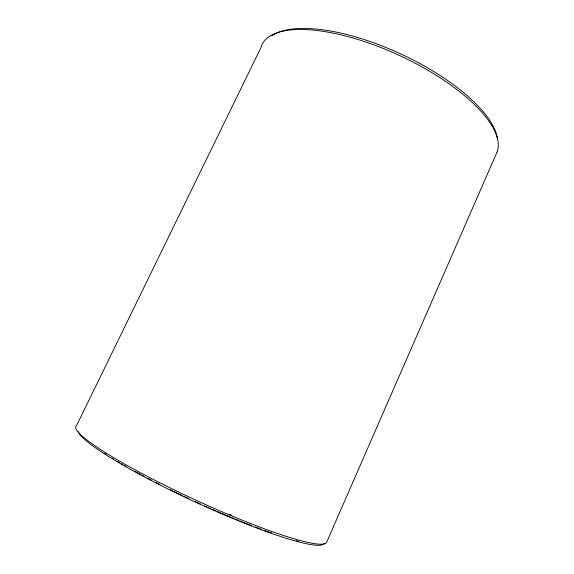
<?xml version="1.0" encoding="UTF-8"?>
<svg xmlns="http://www.w3.org/2000/svg" width="574" height="574" viewBox="0 0 574 574"><rect width="100%" height="100%" fill="white"/><g stroke="black" fill="none" stroke-linecap="round" stroke-linejoin="round"><path stroke-width="0.86" d="M271.789 35.983A127.091 47.563 24.8 0 1 398.291 52.786A127.091 47.563 24.8 0 1 497.371 138.162M324.145 543.585A135.457 16.624 24.8 0 1 199.982 504.202A135.457 16.624 24.8 0 1 78.315 431.634M298.523 541.239A133.111 16.33 24.8 0 1 296.349 540.672M271.602 532.945A133.111 16.33 24.8 0 1 264.485 530.412M261.184 529.206A133.111 16.33 24.8 0 1 255.258 526.982M251.785 525.655A133.111 16.33 24.8 0 1 243.828 522.534M242.163 521.866A133.111 16.33 24.8 0 1 239.817 520.927M238.246 520.288A133.111 16.33 24.8 0 1 235.857 519.312M234.249 518.652A133.111 16.33 24.8 0 1 231.824 517.648M230.203 516.973A133.111 16.33 24.8 0 1 216.965 511.334M215.3 510.609A133.111 16.33 24.8 0 1 212.796 509.511M211.124 508.779A133.111 16.33 24.8 0 1 208.627 507.667M206.97 506.928A133.111 16.33 24.8 0 1 204.581 505.859M200.577 504.044A133.111 16.33 24.8 0 1 194.938 501.461M188.494 498.462A133.111 16.33 24.8 0 1 183.68 496.187M182.08 495.427A133.111 16.33 24.8 0 1 174.202 491.617M172.645 490.856A133.111 16.33 24.8 0 1 170.335 489.722M159.744 484.42A133.111 16.33 24.8 0 1 155.741 482.375M151.794 480.33A133.111 16.33 24.8 0 1 147.92 478.307M144.124 476.291A133.111 16.33 24.8 0 1 142.632 475.494M141.154 474.705A133.111 16.33 24.8 0 1 137.545 472.739M136.834 472.352A133.111 16.33 24.8 0 1 135.148 471.426M126.172 466.397A133.111 16.33 24.8 0 1 124.608 465.5M123.066 464.603A133.111 16.33 24.8 0 1 121.537 463.72M119.306 462.407A133.111 16.33 24.8 0 1 117.842 461.539M113.63 458.999A133.111 16.33 24.8 0 1 112.282 458.174M106.233 454.378A133.111 16.33 24.8 0 1 104.583 453.309M231.623 515.215A134.632 16.201 24.8 0 1 229.198 514.196M497.027 152.124L326.549 542.466A138.176 16.639 24.8 0 1 188.746 496.84A138.176 16.639 24.8 0 1 76.651 425.384L260.919 47.671A129.222 47.994 24.8 0 1 394.216 53.095A129.222 47.994 24.8 0 1 497.027 152.124"/></g></svg>
